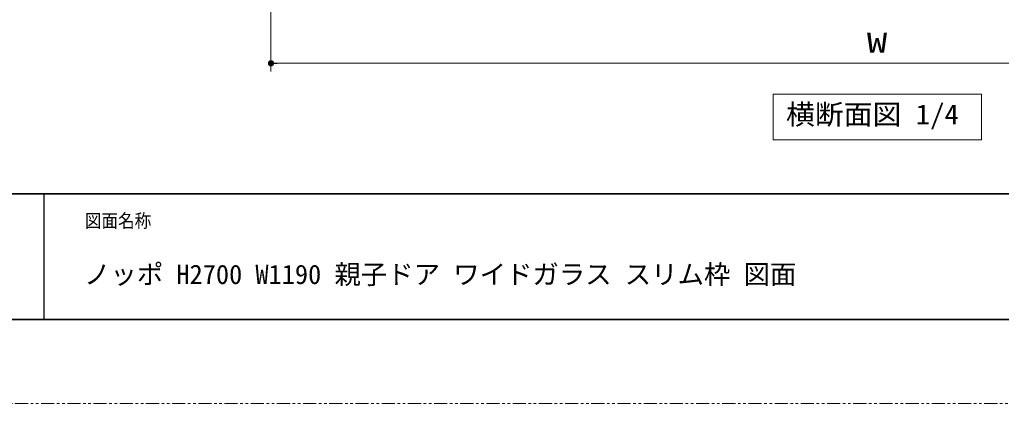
# Model space of a CAD drawing. Units: millimetres, scale not verified. Extents: x -1348 to 1306, y -607 to 607.
# Drawn here: x -904.5 to -436, y -594 to -410.8 of the extents above; entities that cross this region are included whole.
import ezdxf
from ezdxf.enums import TextEntityAlignment as Align

# ---------------------------------------------------------------- set-up
doc = ezdxf.new("R2010")
doc.units = ezdxf.units.MM
doc.header["$LTSCALE"] = 5
doc.linetypes.add('USER1', pattern=[2.5, 1.25, -0.25, 0.25, -0.25, 0.25, -0.25])
for name, color, linetype, lineweight in [('0-1_線(黄)', 2, 'Continuous', 15), ('0-3_陰線', 4, 'USER1', 9), ('1-1_寸法線', 3, 'Continuous', 13), ('1-5_0', 3, 'Continuous', 25), ('1-6_図面枠', 7, 'Continuous', 35)]:
    doc.layers.add(name, color=color, linetype=linetype, lineweight=lineweight)
doc.styles.add('ＭＳ ゴシック', font='')
doc.styles.get('ＭＳ ゴシック').set_extended_font_data('MS Gothic')

# ---------------------------------------------------------------- blocks, each defined once
blk = doc.blocks.new('_DOT')
at = {"layer": '1-5_0'}
blk.add_line((-2.5, 0), (-5, 0), dxfattribs=at)
for points in [[(0, 0), (-2.5, 0), (-2.48, 0.313)], [(0, 0), (-2.48, -0.313), (-2.5, 0)], [(0, 0), (-2.48, 0.313), (-2.421, 0.622)], [(0, 0), (-2.421, -0.622), (-2.48, -0.313)], [(0, 0), (-2.421, 0.622), (-2.324, 0.92)], [(0, 0), (-2.324, -0.92), (-2.421, -0.622)], [(0, 0), (-2.324, 0.92), (-2.191, 1.204)], [(0, 0), (-2.191, -1.204), (-2.324, -0.92)], [(0, 0), (-2.191, 1.204), (-2.023, 1.469)], [(0, 0), (-2.023, -1.469), (-2.191, -1.204)], [(0, 0), (-2.023, 1.469), (-1.822, 1.711)], [(0, 0), (-1.822, -1.711), (-2.023, -1.469)], [(0, 0), (-1.822, 1.711), (-1.594, 1.926)], [(0, 0), (-1.594, -1.926), (-1.822, -1.711)], [(0, 0), (-1.594, 1.926), (-1.34, 2.111)], [(0, 0), (-1.34, -2.111), (-1.594, -1.926)], [(0, 0), (-1.34, 2.111), (-1.064, 2.262)], [(0, 0), (-1.064, -2.262), (-1.34, -2.111)], [(0, 0), (-1.064, 2.262), (-0.773, 2.378)], [(0, 0), (-0.773, -2.378), (-1.064, -2.262)], [(0, 0), (-0.773, 2.378), (-0.468, 2.456)], [(0, 0), (-0.468, -2.456), (-0.773, -2.378)], [(0, 0), (-0.468, 2.456), (-0.157, 2.495)], [(0, 0), (-0.157, -2.495), (-0.468, -2.456)], [(0, 0), (-0.157, 2.495), (0.157, 2.495)], [(0, 0), (0.157, -2.495), (-0.157, -2.495)], [(0, 0), (0.157, 2.495), (0.468, 2.456)], [(0, 0), (0.468, 2.456), (0.773, 2.378)], [(0, 0), (0.773, 2.378), (1.064, 2.262)], [(0, 0), (1.064, 2.262), (1.34, 2.111)], [(0, 0), (1.34, 2.111), (1.594, 1.926)], [(0, 0), (1.594, 1.926), (1.822, 1.711)], [(0, 0), (1.822, 1.711), (2.023, 1.469)], [(0, 0), (2.023, 1.469), (2.191, 1.204)], [(0, 0), (2.191, 1.204), (2.324, 0.92)], [(0, 0), (2.324, 0.92), (2.421, 0.622)], [(0, 0), (2.421, 0.622), (2.48, 0.313)], [(0, 0), (2.48, 0.313), (2.5, 0)], [(0, 0), (0.468, -2.456), (0.157, -2.495)], [(0, 0), (0.773, -2.378), (0.468, -2.456)], [(0, 0), (1.064, -2.262), (0.773, -2.378)], [(0, 0), (1.34, -2.111), (1.064, -2.262)], [(0, 0), (1.594, -1.926), (1.34, -2.111)], [(0, 0), (1.822, -1.711), (1.594, -1.926)], [(0, 0), (2.023, -1.469), (1.822, -1.711)], [(0, 0), (2.191, -1.204), (2.023, -1.469)], [(0, 0), (2.324, -0.92), (2.191, -1.204)], [(0, 0), (2.421, -0.622), (2.324, -0.92)], [(0, 0), (2.48, -0.313), (2.421, -0.622)], [(0, 0), (2.5, 0), (2.48, -0.313)]]:
    blk.add_solid(points, dxfattribs=at)

msp = doc.modelspace()

# ---------------------------------------------------------------- linework, layer by layer
at = {"layer": '0-1_線(黄)'}
msp.add_lwpolyline([(-545.01, -446.331), (-445.539, -446.331), (-445.539, -468.166), (-545.01, -468.166)], close=True, dxfattribs=at)
at = {"layer": '0-3_陰線'}
msp.add_line((387.036, -594), (-1292.964, -594), dxfattribs=at)
at = {"layer": '1-1_寸法線'}
for p, q in [((-784.551, -309.619), (-784.551, -435.619)), ((-781.551, -431.619), (-207.551, -431.619))]:
    msp.add_line(p, q, dxfattribs=at)
at = {"layer": '1-5_0', "color": 7}
msp.add_line((-892.964, -494), (-892.964, -554), dxfattribs=at)
msp.add_line((-892.964, -494), (-892.964, -554), dxfattribs=at)
at = {"layer": '1-6_図面枠'}
msp.add_line((-1252.964, -494), (347.036, -494), dxfattribs=at)
msp.add_lwpolyline([(-1252.964, -554), (347.036, -554), (347.036, 554), (-1252.964, 554)], close=True, dxfattribs=at)

# ---------------------------------------------------------------- block references
at = {"layer": '1-1_寸法線', "xscale": 0.6, "yscale": 0.6, "rotation": 180}
msp.add_blockref('_DOT', (-784.551, -431.619), dxfattribs=at)

# ---------------------------------------------------------------- texts
at = {"layer": '0-1_線(黄)', "style": 'ＭＳ ゴシック', "width": 1.05}
msp.add_text('横断面図 1/4', height=9.604, dxfattribs=at).set_placement((-538.793, -463.709), align=Align.BOTTOM_LEFT)
at = {"layer": '1-1_寸法線', "style": 'ＭＳ ゴシック', "width": 1.5}
msp.add_text('W', height=9.604, dxfattribs=at).set_placement((-500.265, -429.47), align=Align.BOTTOM_LEFT)
at = {"layer": '1-6_図面枠', "style": 'ＭＳ ゴシック', "width": 0.9}
msp.add_text('図面名称', height=6.452, dxfattribs=at).set_placement((-873.367, -511.963), align=Align.BOTTOM_LEFT)
at = {"layer": '1-6_図面枠', "style": 'ＭＳ ゴシック'}
msp.add_text('ノッポ H2700 W1190 親子ドア ワイドガラス スリム枠 図面', height=9.236, dxfattribs=at).set_placement((-873.76, -539.776), align=Align.BOTTOM_LEFT)

doc.saveas('drawing.dxf')
